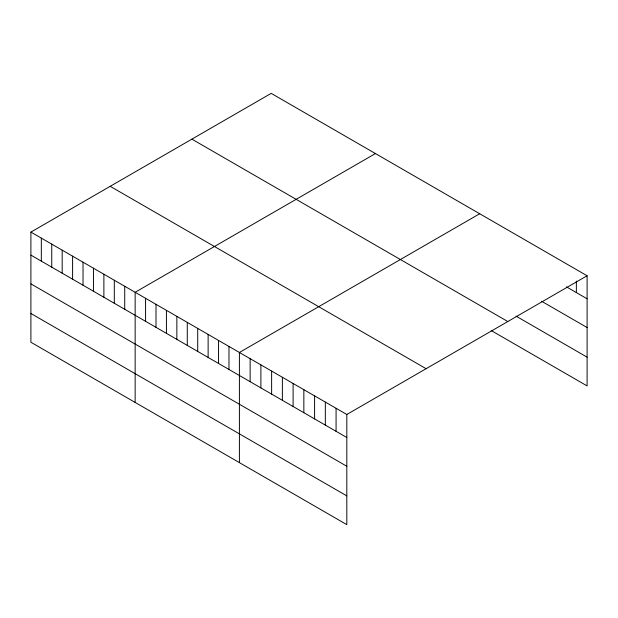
<?xml version="1.0" encoding="UTF-8"?>
<svg xmlns="http://www.w3.org/2000/svg" width="618" height="618" viewBox="0 0 618 618"><rect width="100%" height="100%" fill="white"/><g stroke="black" fill="none" stroke-linecap="round" stroke-linejoin="round"><path stroke-width="0.93" d="M30.9 232.098L346.814 414.485L346.814 524.636L30.9 342.241L30.9 232.098L271.186 93.364L587.1 275.759L587.1 385.902L491.256 330.568M375.435 153.558L135.149 292.283L135.149 402.434M479.692 213.743L239.405 352.476L239.405 462.619M346.814 414.485L587.1 275.759M566.443 286.86L587.1 298.788M541.654 301.298L587.1 327.532M516.045 316.13L587.1 357.158M191.889 139.15L507.803 321.538M110.197 186.312L426.111 368.707M30.9 255.118L346.814 437.513M30.9 283.871L346.814 466.266M30.9 313.488L346.814 495.883M576.362 281.074L576.362 292.584M336.076 408.282L336.076 431.31M325.331 402.086L325.331 425.114M314.593 395.883L314.593 418.911M303.847 389.68L303.847 412.708M293.11 383.477L293.11 406.505M282.372 377.281L282.372 400.31M271.626 371.078L271.626 394.106M260.889 364.875L260.889 387.903M250.143 358.672L250.143 381.7M228.977 346.451L228.977 369.479M218.556 340.433L218.556 363.461M208.127 334.415L208.127 357.443M197.706 328.397L197.706 351.426M187.277 322.38L187.277 345.408M176.856 316.362L176.856 339.39M166.427 310.336L166.427 333.365M156.006 304.319L156.006 327.347M145.578 298.301L145.578 321.329M124.728 286.265L124.728 309.294M114.299 280.248L114.299 303.276M103.878 274.23L103.878 297.25M93.449 268.204L93.449 291.232M83.028 262.186L83.028 285.215M72.6 256.169L72.6 279.197M62.179 250.151L62.179 273.179M51.75 244.133L51.75 267.161M41.329 238.115L41.329 261.144"/></g></svg>
